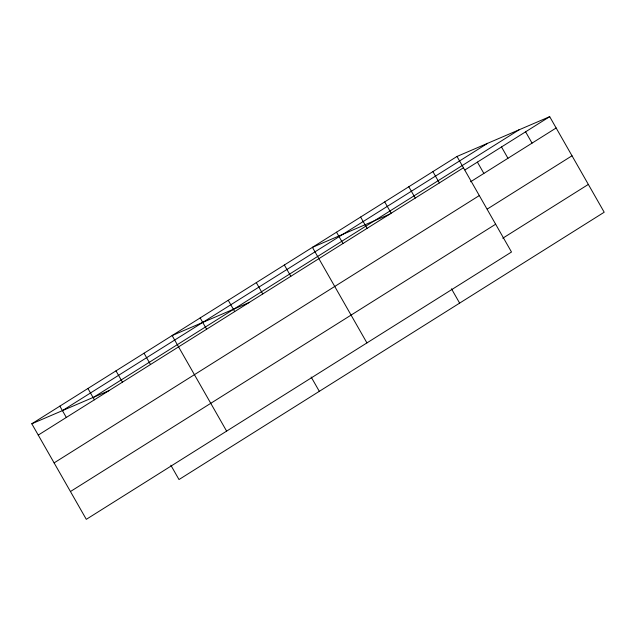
<?xml version="1.0" encoding="UTF-8"?>
<svg xmlns="http://www.w3.org/2000/svg" width="636" height="636" viewBox="0 0 636 636"><rect width="100%" height="100%" fill="white"/><g stroke="black" fill="none" stroke-linecap="round" stroke-linejoin="round"><path stroke-width="0.95" d="M456.998 156.456L511.503 252.015L86.305 519.334L31.8 423.775L456.998 156.456L549.695 116.666L604.2 212.225L179.002 479.544L170.838 465.218M62.392 410.649L487.589 143.331M93.905 397.118L519.103 129.8M38.255 435.088L463.453 167.769M464.948 169.947L549.695 116.666M470.576 181.785L556.15 127.979M54.108 462.889L479.305 195.57M487.263 209.061L572.01 155.78M70.445 491.533L495.643 224.214M502.766 238.222L588.34 184.424M389.836 214.125L312.427 247.348L366.932 342.899M249.519 302.339L172.118 335.562L226.615 431.113M31.8 423.775L109.201 390.552M525.606 131.819L532.054 143.132M501.51 146.964L507.957 158.277M477.413 162.116L483.869 173.429M432.901 171.609L439.357 182.922M408.805 186.753L415.26 198.066M451.465 288.792L459.629 303.11M384.716 201.906L391.164 213.219M360.62 217.051L367.075 228.364M336.524 232.196L342.979 243.509M284.364 264.989L290.819 276.302M311.147 377.005L319.32 391.323M256.308 282.63L262.755 293.943M228.245 300.279L234.692 311.592M200.181 317.921L206.628 329.233M144.054 353.203L150.501 364.515M115.991 370.852L122.438 382.164M87.927 388.493L94.382 399.805M59.864 406.134L66.319 417.447"/></g></svg>
